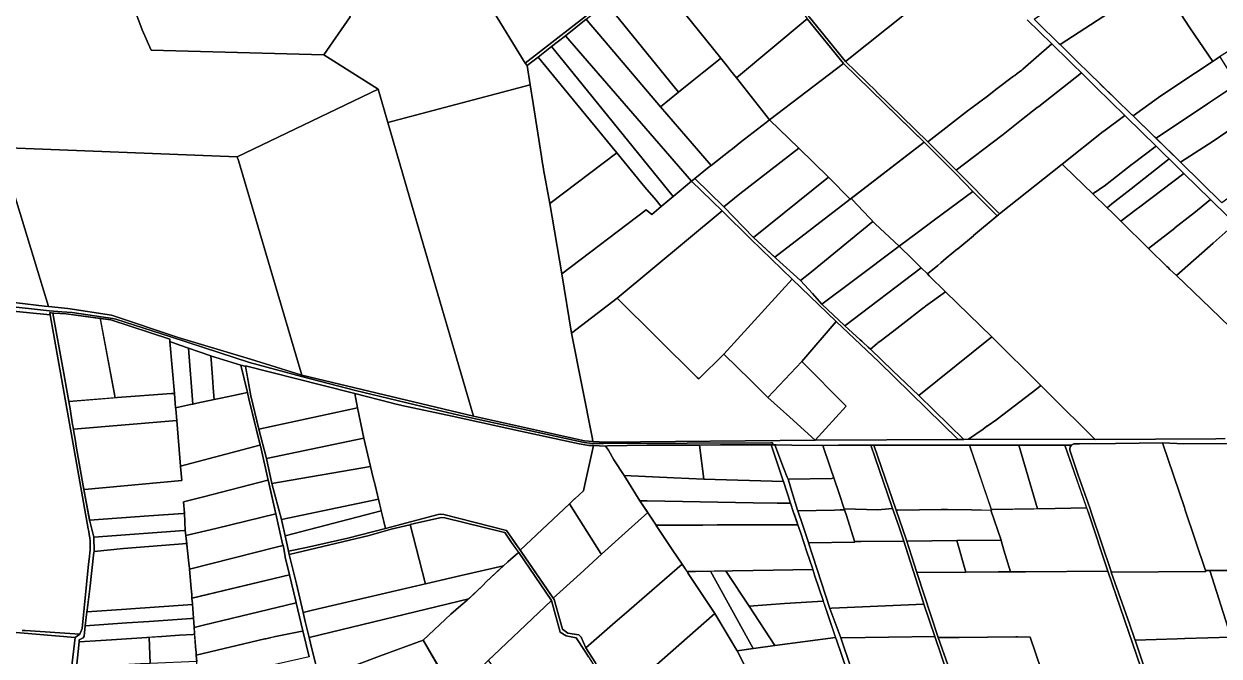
# Model space of a CAD drawing. Header units: metres. Extents: x 3 to 1005126, y 39 to 4383651.
# Drawn here: x 487755 to 489042, y 4373358 to 4374039 of the extents above; entities that cross this region are included whole.
import ezdxf

# ---------------------------------------------------------------- set-up
doc = ezdxf.new("R2010")
doc.units = ezdxf.units.M
doc.header["$MEASUREMENT"] = 0
doc.layers.add('TM_Llucmajor', color=7, linetype='Continuous')

msp = doc.modelspace()

# ---------------------------------------------------------------- linework, layer by layer
at = {"layer": 'TM_Llucmajor', "linetype": 'Continuous', "flags": 128}
for points in [[(488106, 4374046.3), (488007.9, 4374264.6), (488103, 4374300), (488105, 4374296.8), (488107.5, 4374293), (488125.6, 4374266.4), (488126.4, 4374265.2), (488144.6, 4374234.9), (488217, 4374117), (488257.5, 4374056.7), (488294.7, 4373996.3), (488296.6, 4373994), (488299.9, 4373973), (488146.5, 4373932.6), (488136.1, 4373968.3), (488077.7, 4374005.4), (488106, 4374046.3)], [(488007.9, 4374264.6), (488106, 4374046.3), (488077.7, 4374005.4), (487891.6, 4374010.2), (487882.1, 4374032.1), (487822, 4374193.6), (487821.2, 4374195.6), (488004.2, 4374265.2), (488007.9, 4374264.6)], [(488440.1, 4374082.7), (488428.3, 4374097.4), (488500.6, 4374154.1), (488505.4, 4374157.9), (488515.8, 4374145.3), (488515.9, 4374145.2), (488596.1, 4374047.2), (488598.5, 4374044.2), (488522.2, 4373980.5), (488516, 4373988.4), (488512.5, 4373992.8), (488505.5, 4374001.6), (488458.7, 4374059.6), (488458.7, 4374059.6), (488440.1, 4374082.7)], [(488294.7, 4373996.3), (488257.5, 4374056.7), (488312.9, 4374100.3), (488333.7, 4374116.7), (488339.6, 4374121.4), (488376.2, 4374059.7), (488294.7, 4373996.3)], [(488598.3, 4374049.2), (488588.3, 4374061.5), (488656.8, 4374114.7), (488667.2, 4374101.5), (488703.6, 4374055.5), (488706.2, 4374052.2), (488706.8, 4374051.5), (488639.7, 4373998.1), (488613.1, 4374031), (488600.6, 4374046.4), (488598.3, 4374049.2)], [(488870.9, 4374016.4), (488870, 4374017.3), (488846.6, 4374040.2), (488843, 4374043.9), (488843.3, 4374044.1), (488926.1, 4374098.5), (488925.5, 4374099.6), (488956.2, 4374120.3), (488957, 4374118.8), (488962.6, 4374109.6), (488967.2, 4374101.9), (488977.3, 4374086.1), (488950.9, 4374068.6), (488949.6, 4374067.8), (488878.1, 4374021.1), (488870.9, 4374016.4)], [(487694, 4374021.5), (487693.3, 4374023.9), (487799.2, 4374081.9), (487808.2, 4374085.4), (487851.7, 4374102.6), (487855.3, 4374104.1), (487882.1, 4374032.1), (487891.6, 4374010.2), (488077.7, 4374005.4), (488136.1, 4373968.3), (487984.4, 4373895.6), (487728.6, 4373905.7), (487694, 4374021.5)], [(488459.9, 4373965.1), (488382.1, 4374060.6), (488428.3, 4374097.4), (488440.1, 4374082.7), (488458.7, 4374059.6), (488458.7, 4374059.6), (488505.5, 4374001.6), (488501, 4373998.1), (488501, 4373998), (488487.1, 4373986.9), (488474.5, 4373976.9), (488459.9, 4373965.1)], [(488889.4, 4373998.2), (488870.9, 4374016.4), (488878.1, 4374021.1), (488949.6, 4374067.8), (488950.9, 4374068.6), (488977.3, 4374086.1), (489010.9, 4374034.5), (489035.4, 4373998.2), (489034.9, 4373997.9), (489016.9, 4373986.1), (489004.2, 4373977.6), (488977.1, 4373959.4), (488949.6, 4373939.7), (488948.3, 4373941), (488948.2, 4373940.9), (488930.8, 4373957.8), (488914.2, 4373973.9), (488914, 4373974.1), (488902.6, 4373985.1), (488902.5, 4373985.2), (488889.4, 4373998.2)], [(488363.2, 4374040.3), (488360.2, 4374043.8), (488367.3, 4374049.2), (488379.2, 4374058.3), (488382.1, 4374060.6), (488459.9, 4373965.1), (488440.4, 4373949.4), (488374, 4374027.7), (488363.2, 4374040.3)], [(488477.3, 4373872.2), (488473.8, 4373869.2), (488338, 4374025.8), (488360.2, 4374043.8), (488363.2, 4374040.3), (488374, 4374027.7), (488440.4, 4373949.4), (488494.9, 4373886.2), (488493, 4373884.7), (488477.3, 4373872.2)], [(488558, 4373935.3), (488522.2, 4373980.5), (488598.5, 4374044.2), (488637.4, 4373996.1), (488558, 4373935.3)], [(488346.4, 4373985.5), (488323, 4374014.2), (488338, 4374025.8), (488473.8, 4373869.2), (488454.2, 4373852.9), (488346.4, 4373985.5)], [(488336.5, 4373968.9), (488308.5, 4374002.9), (488323, 4374014.2), (488346.4, 4373985.5), (488454.2, 4373852.9), (488441.3, 4373842.1), (488435.6, 4373848.8), (488423.6, 4373862.9), (488409.1, 4373880.5), (488393.3, 4373899.7), (488336.5, 4373968.9)], [(488759, 4373881), (488728.6, 4373911.6), (488772.4, 4373945.6), (488773.3, 4373946.3), (488792.6, 4373960.9), (488803.3, 4373969), (488820.9, 4373982.4), (488822, 4373983.2), (488824.7, 4373985.2), (488829.7, 4373989), (488830.9, 4373989.9), (488845.2, 4374002.3), (488862.1, 4374017.1), (488880.9, 4373998.7), (488885.1, 4373994.6), (488894.1, 4373985.8), (488847.9, 4373949.8), (488846.2, 4373948.5), (488829.5, 4373935.3), (488809.7, 4373919.7), (488808.3, 4373918.6), (488759, 4373881)], [(488299.9, 4373973), (488296.6, 4373994), (488302.9, 4373998.7), (488308.5, 4374002.9), (488336.5, 4373968.9), (488393.3, 4373899.7), (488321, 4373845.2), (488314.4, 4373881.9), (488313.9, 4373885), (488313.4, 4373888.4), (488312.2, 4373895.8), (488303.1, 4373953.1), (488299.9, 4373973)], [(488516.6, 4373903.1), (488515.6, 4373902.4), (488494.9, 4373886.2), (488440.4, 4373949.4), (488459.9, 4373965.1), (488474.5, 4373976.9), (488487.1, 4373986.9), (488501, 4373998), (488501, 4373998.1), (488505.5, 4374001.6), (488512.5, 4373992.8), (488516, 4373988.4), (488522.2, 4373980.5), (488558, 4373935.3), (488554.3, 4373932.5), (488554.3, 4373932.5), (488526.4, 4373910.8), (488519.6, 4373905.5), (488516.6, 4373903.1)], [(488977.1, 4373959.4), (489004.2, 4373977.6), (489016.9, 4373986.1), (489034.9, 4373997.9), (489041.6, 4374002.5), (489043, 4374003.3), (489050.8, 4373990.8), (489061.3, 4373973.6), (489061.1, 4373973.5), (489061, 4373973.5), (489029.9, 4373952.7), (488974.3, 4373915.5), (488972.7, 4373917.1), (488949.6, 4373939.7), (488977.1, 4373959.4)], [(488644.8, 4373849.9), (488621.4, 4373873.7), (488589.6, 4373904.7), (488558, 4373935.3), (488637.4, 4373996.1), (488724.6, 4373911.2), (488644.8, 4373849.9)], [(488805.8, 4373834.2), (488759, 4373881), (488808.3, 4373918.6), (488809.7, 4373919.7), (488829.5, 4373935.3), (488846.2, 4373948.5), (488847.9, 4373949.8), (488894.1, 4373985.8), (488909.4, 4373970.7), (488909.8, 4373970.3), (488940.7, 4373940.1), (488918.2, 4373923.2), (488917.5, 4373922.8), (488873.2, 4373887.7), (488805.8, 4373834.2)], [(488149, 4373923.9), (488146.5, 4373932.6), (488299.9, 4373973), (488303.1, 4373953.1), (488312.2, 4373895.8), (488313.4, 4373888.4), (488313.9, 4373885), (488314.4, 4373881.9), (488321, 4373845.2), (488334, 4373769.6), (488344.5, 4373705.7), (488367.1, 4373591.7), (488367.6, 4373589), (488358.7, 4373589.8), (488239, 4373616.4), (488173.3, 4373841), (488149, 4373923.9)], [(489061, 4373973.5), (489063.2, 4373970.3), (489076.2, 4373951), (489076.8, 4373950), (489077.9, 4373950.7), (489078.3, 4373950.3), (489082.2, 4373944.1), (489081.2, 4373943.5), (489065.3, 4373932.6), (489035.9, 4373912.2), (489000.5, 4373889.9), (488974.3, 4373915.5), (489029.9, 4373952.7), (489061, 4373973.5)], [(487985.6, 4373891.5), (487984.4, 4373895.6), (488136.1, 4373968.3), (488146.5, 4373932.6), (488149, 4373923.9), (488173.3, 4373841), (488239, 4373616.4), (488054, 4373660.5), (487985.6, 4373891.5)], [(488494.9, 4373886.2), (488515.6, 4373902.4), (488516.6, 4373903.1), (488519.6, 4373905.5), (488526.4, 4373910.8), (488554.3, 4373932.5), (488554.3, 4373932.5), (488558, 4373935.3), (488589.6, 4373904.7), (488525.9, 4373855.8), (488508.5, 4373841.7), (488477.3, 4373872.2), (488493, 4373884.7), (488494.9, 4373886.2)], [(488875.3, 4373885.6), (488873.2, 4373887.7), (488917.5, 4373922.8), (488918.2, 4373923.2), (488940.7, 4373940.1), (488942.4, 4373938.4), (488974.3, 4373907.1), (488973.3, 4373906.3), (488949.5, 4373888.2), (488948.7, 4373887.6), (488926.6, 4373870.3), (488918.6, 4373864), (488918.5, 4373863.8), (488915.7, 4373862), (488910.6, 4373858.6), (488909.3, 4373857.8), (488909.2, 4373857.7), (488906.1, 4373855.6), (488875.3, 4373885.6)], [(489081.2, 4373943.5), (489082.2, 4373944.1), (489095.2, 4373923.8), (489104.9, 4373908.6), (489114.9, 4373892.8), (489110.7, 4373889.8), (489096.4, 4373880.5), (489091.5, 4373877.2), (489083.2, 4373871.8), (489080.4, 4373869.7), (489080.2, 4373869.5), (489052.1, 4373850.9), (489051.5, 4373850.5), (489045.2, 4373846.1), (489000.5, 4373889.9), (489035.9, 4373912.2), (489065.3, 4373932.6), (489081.2, 4373943.5)], [(488646.5, 4373849.9), (488645.8, 4373850.7), (488724.6, 4373911.2), (488726.1, 4373909.7), (488758.1, 4373877.4), (488777.1, 4373858.1), (488735.6, 4373827.5), (488718.3, 4373814.7), (488697.4, 4373799.3), (488671.7, 4373823.3), (488646.5, 4373849.9)], [(487728.6, 4373905.7), (487984.4, 4373895.6), (487985.6, 4373891.5), (488054, 4373660.5), (487998.7, 4373677.8), (487920.8, 4373700.9), (487849, 4373724.9), (487801.7, 4373732.2), (487781.2, 4373734.2), (487729.9, 4373901.6), (487728.6, 4373905.7)], [(488334, 4373769.6), (488321, 4373845.2), (488393.3, 4373899.7), (488409.1, 4373880.5), (488423.6, 4373862.9), (488435.6, 4373848.8), (488441.3, 4373842.1), (488430.9, 4373833.3), (488424.8, 4373838.5), (488334, 4373769.6)], [(488540.6, 4373808.8), (488508.5, 4373841.7), (488525.9, 4373855.8), (488589.6, 4373904.7), (488621.4, 4373873.7), (488540.6, 4373808.8)], [(488921.6, 4373840.7), (488906.1, 4373855.6), (488909.2, 4373857.7), (488909.3, 4373857.8), (488910.6, 4373858.6), (488915.7, 4373862), (488918.5, 4373863.8), (488918.6, 4373864), (488926.6, 4373870.3), (488948.7, 4373887.6), (488949.5, 4373888.2), (488973.3, 4373906.3), (488974.3, 4373907.1), (488984.2, 4373897.4), (488988.3, 4373893.3), (488947.4, 4373861.1), (488936.5, 4373852.5), (488926.7, 4373844.8), (488921.6, 4373840.7)], [(488927, 4373835.5), (488921.6, 4373840.7), (488926.7, 4373844.8), (488936.5, 4373852.5), (488947.4, 4373861.1), (488988.3, 4373893.3), (489004.4, 4373877.5), (488956.8, 4373841.6), (488953, 4373838.8), (488936.5, 4373826.4), (488927, 4373835.5)], [(488344.5, 4373705.7), (488334, 4373769.6), (488424.8, 4373838.5), (488430.9, 4373833.3), (488441.3, 4373842.1), (488454.2, 4373852.9), (488473.8, 4373869.2), (488506.9, 4373837.5), (488393.8, 4373743.2), (488344.5, 4373705.7)], [(488506.9, 4373837.5), (488473.8, 4373869.2), (488477.3, 4373872.2), (488508.5, 4373841.7), (488540.6, 4373808.8), (488565.2, 4373786.1), (488591.4, 4373762.2), (488604.2, 4373748.2), (488614.4, 4373737), (488639.1, 4373713.6), (488655.4, 4373698.6), (488657.3, 4373696.9), (488658.3, 4373696), (488664.3, 4373690.5), (488666.8, 4373688.3), (488690.8, 4373665.2), (488718.7, 4373638.5), (488767.2, 4373591.2), (488761.3, 4373591.2), (488675.5, 4373674.8), (488629.8, 4373718.1), (488582.3, 4373763.9), (488537.9, 4373807), (488506.9, 4373837.5)], [(488563.6, 4373787.5), (488540.6, 4373808.8), (488621.4, 4373873.7), (488644.8, 4373849.9), (488563.6, 4373787.5)], [(488966.2, 4373796.8), (488936.5, 4373826.4), (488953, 4373838.8), (488956.8, 4373841.6), (489004.4, 4373877.5), (489033, 4373849.5), (489015, 4373835), (489012.3, 4373832.8), (489012.1, 4373832.7), (488994.7, 4373818.9), (488994.5, 4373818.7), (488966.2, 4373796.8)], [(488711.8, 4373785.2), (488697.4, 4373799.3), (488718.3, 4373814.7), (488735.6, 4373827.5), (488777.1, 4373858.1), (488803.3, 4373832), (488777.7, 4373810.7), (488777.5, 4373810.5), (488760.7, 4373796.6), (488760.5, 4373796.5), (488748.2, 4373786.3), (488742.5, 4373781.5), (488739.1, 4373778.6), (488728, 4373769.4), (488721.2, 4373776), (488711.8, 4373785.2)], [(488644.8, 4373849.9), (488645.8, 4373850.7), (488646.5, 4373849.9), (488671.7, 4373823.3), (488669.1, 4373825.7), (488603.1, 4373771.7), (488591.4, 4373762.2), (488565.2, 4373786.1), (488563.6, 4373787.5), (488644.8, 4373849.9)], [(488967, 4373796.1), (488966.2, 4373796.8), (488994.5, 4373818.7), (488994.7, 4373818.9), (489012.1, 4373832.7), (489012.3, 4373832.8), (489015, 4373835), (489033, 4373849.5), (489051.8, 4373831.3), (489053.2, 4373829.9), (489059.8, 4373823.6), (489056.7, 4373820.8), (489052.2, 4373816.8), (489036, 4373802.4), (488996.3, 4373767.6), (488989.3, 4373774.3), (488987.2, 4373776.3), (488986, 4373777.4), (488967, 4373796.1)], [(488480, 4373658), (488393.8, 4373743.2), (488506.9, 4373837.5), (488537.9, 4373807), (488582.3, 4373763.9), (488508.8, 4373683), (488481.7, 4373656.3), (488480, 4373658)], [(488604.2, 4373748.2), (488591.4, 4373762.2), (488603.1, 4373771.7), (488669.1, 4373825.7), (488671.7, 4373823.3), (488697.4, 4373799.3), (488648.3, 4373762.4), (488614.4, 4373737), (488604.2, 4373748.2)], [(489101.3, 4373783.4), (489181.1, 4373704.8), (489117.8, 4373650.8), (489032.9, 4373732.4), (488996.3, 4373767.6), (489036, 4373802.4), (489052.2, 4373816.8), (489056.7, 4373820.8), (489059.8, 4373823.6), (489101.3, 4373783.4)], [(488639.1, 4373713.6), (488614.4, 4373737), (488648.3, 4373762.4), (488697.4, 4373799.3), (488711.8, 4373785.2), (488721.2, 4373776), (488639.1, 4373713.6)], [(488655.4, 4373698.6), (488639.1, 4373713.6), (488721.2, 4373776), (488728, 4373769.4), (488729.9, 4373767.5), (488730, 4373767.4), (488747.6, 4373750.3), (488726.1, 4373734.7), (488725.2, 4373734), (488722.7, 4373732.1), (488701.4, 4373715.6), (488691.9, 4373708.2), (488690.4, 4373707), (488678.3, 4373697.9), (488674.6, 4373695.1), (488674, 4373694.6), (488666.8, 4373688.3), (488664.3, 4373690.5), (488658.3, 4373696), (488657.3, 4373696.9), (488655.4, 4373698.6)], [(488537.2, 4373655), (488508.8, 4373683), (488582.3, 4373763.9), (488629.8, 4373718.1), (488592.8, 4373675.1), (488586.7, 4373668.7), (488556.2, 4373636.3), (488537.2, 4373655)], [(488367.1, 4373591.7), (488344.5, 4373705.7), (488393.8, 4373743.2), (488480, 4373658), (488481.7, 4373656.3), (488508.8, 4373683), (488537.2, 4373655), (488556.2, 4373636.3), (488579.7, 4373615), (488607.1, 4373590.3), (488381.2, 4373588.1), (488367.6, 4373589), (488367.1, 4373591.7)], [(488690.8, 4373665.2), (488666.8, 4373688.3), (488674, 4373694.6), (488674.6, 4373695.1), (488678.3, 4373697.9), (488690.4, 4373707), (488691.9, 4373708.2), (488701.4, 4373715.6), (488722.7, 4373732.1), (488725.2, 4373734), (488726.1, 4373734.7), (488747.6, 4373750.3), (488797.4, 4373701.5), (488718.7, 4373638.5), (488690.8, 4373665.2)], [(487853, 4373636.1), (487802.9, 4373631.9), (487797, 4373666.3), (487785.7, 4373727.3), (487786.8, 4373727.2), (487799.9, 4373726.3), (487800, 4373726.3), (487836.8, 4373721.4), (487853, 4373636.1)], [(487911.8, 4373696.5), (487916.7, 4373640.7), (487913.7, 4373640.5), (487855, 4373636.2), (487853, 4373636.1), (487837.3, 4373718.9), (487836.8, 4373721.4), (487848.1, 4373719.9), (487911.6, 4373699), (487911.8, 4373696.5)], [(488640.6, 4373626.9), (488592.8, 4373675.1), (488629.8, 4373718.1), (488675.5, 4373674.8), (488761.3, 4373591.2), (488607.1, 4373590.3), (488640.6, 4373626.9)], [(487911.8, 4373696.5), (487911.8, 4373696.5), (487922.5, 4373692.8), (487931.9, 4373689.5), (487936.6, 4373629.2), (487933.9, 4373628.7), (487918, 4373625.3), (487916.7, 4373640.7), (487911.8, 4373696.5)], [(487940.7, 4373630.1), (487936.6, 4373629.2), (487931.9, 4373689.5), (487942.2, 4373685.9), (487955.9, 4373681.2), (487956.2, 4373677.2), (487958.1, 4373653.2), (487958.6, 4373646.6), (487959.6, 4373634.1), (487940.7, 4373630.1)], [(488767.2, 4373591.2), (488718.7, 4373638.5), (488797.4, 4373701.5), (488850.1, 4373649.1), (488845.7, 4373645.7), (488803.2, 4373612.9), (488802.9, 4373612.7), (488792.3, 4373605.4), (488792.1, 4373605.3), (488788, 4373602.4), (488772.3, 4373591.6), (488767.2, 4373591.2)], [(487966.8, 4373635.6), (487959.6, 4373634.1), (487958.6, 4373646.6), (487958.1, 4373653.2), (487956.2, 4373677.2), (487955.9, 4373681.2), (487956.8, 4373680.8), (487964.9, 4373678.4), (487988.3, 4373671.3), (487995.4, 4373641.7), (487988.7, 4373640.2), (487980.2, 4373638.4), (487966.8, 4373635.6)], [(487993.3, 4373670.6), (488075.5, 4373649.7), (488110.9, 4373640.7), (488114.1, 4373625.1), (488007.7, 4373602.1), (487998.9, 4373638.3), (487993.3, 4373670.6)], [(488579.7, 4373615), (488556.2, 4373636.3), (488586.7, 4373668.7), (488592.8, 4373675.1), (488640.6, 4373626.9), (488607.1, 4373590.3), (488579.7, 4373615)], [(487807.9, 4373602.2), (487806.7, 4373609.3), (487804.2, 4373624.1), (487802.9, 4373631.9), (487855, 4373636.2), (487913.7, 4373640.5), (487916.7, 4373640.7), (487918, 4373625.3), (487918.2, 4373623.7), (487919.2, 4373611.7), (487915, 4373611.3), (487807.9, 4373602.2)], [(487919.2, 4373611.7), (487918.2, 4373623.7), (487918, 4373625.3), (487933.9, 4373628.7), (487936.6, 4373629.2), (487940.7, 4373630.1), (487959.6, 4373634.1), (487966.8, 4373635.6), (487980.2, 4373638.4), (487988.7, 4373640.2), (487995.4, 4373641.7), (487997, 4373635), (488009.1, 4373585.2), (488008.9, 4373585.1), (487923.4, 4373562.3), (487919.2, 4373611.7)], [(488358.8, 4373542.8), (488357.3, 4373535.7), (488348, 4373527.2), (488347.9, 4373527.1), (488342.2, 4373521.8), (488289.1, 4373472), (488274.4, 4373493.1), (488206.9, 4373510.5), (488203.6, 4373510.7), (488200.7, 4373510.2), (488144, 4373495.3), (488136.9, 4373525.3), (488136.5, 4373526.9), (488135.6, 4373531), (488133, 4373541.9), (488132.7, 4373543.3), (488131, 4373550), (488127.9, 4373561.9), (488120.6, 4373592.6), (488114.1, 4373625.1), (488110.9, 4373640.7), (488150.1, 4373630.7), (488154.3, 4373629.6), (488155.5, 4373629.3), (488160.8, 4373628), (488161.8, 4373627.8), (488215.8, 4373616.1), (488289.6, 4373600.2), (488352.8, 4373586.6), (488363.3, 4373584.6), (488368.4, 4373584.5), (488358.8, 4373542.8)], [(488908.7, 4373591.2), (488772.3, 4373591.6), (488788, 4373602.4), (488792.1, 4373605.3), (488792.3, 4373605.4), (488802.9, 4373612.7), (488803.2, 4373612.9), (488845.7, 4373645.7), (488850.1, 4373649.1), (488858.7, 4373640.8), (488908.7, 4373591.2)], [(488015.8, 4373570.7), (488007.7, 4373602.1), (488114.1, 4373625.1), (488120.6, 4373592.6), (488015.8, 4373570.7)], [(487915, 4373611.3), (487919.2, 4373611.7), (487923.4, 4373562.3), (487923.4, 4373562.2), (487924.6, 4373547.1), (487819.7, 4373537.2), (487819.1, 4373537.1), (487818.3, 4373541.3), (487811, 4373584), (487810.1, 4373589.4), (487808, 4373601.5), (487807.9, 4373602.2), (487915, 4373611.3)], [(488021.8, 4373543.6), (488015.8, 4373570.7), (488120.6, 4373592.6), (488127.9, 4373561.9), (488021.8, 4373543.6)], [(489004.8, 4373517.9), (489005.7, 4373515.2), (489027.7, 4373450), (489028.1, 4373448.9), (488976.8, 4373448.6), (488926.1, 4373448.3), (488925.8, 4373449.1), (488905, 4373510.7), (488903, 4373517.4), (488890.5, 4373552.7), (488881.7, 4373578.5), (488881.5, 4373579.5), (488881.3, 4373580.9), (488881.9, 4373583.4), (488883.3, 4373585), (488883.5, 4373585.3), (488885.8, 4373586.3), (488891.7, 4373586.5), (488930.8, 4373586.7), (488981.5, 4373587.4), (488981.8, 4373586.5), (489004.8, 4373517.9)], [(489004.1, 4373586.6), (489084.3, 4373586.8), (489107.5, 4373519.1), (489127.7, 4373462.9), (489132.3, 4373450.3), (489129.9, 4373450.2), (489103.4, 4373450.2), (489032.1, 4373450), (489029.6, 4373450), (489027.7, 4373450), (489005.7, 4373515.2), (489004.8, 4373517.9), (488981.8, 4373586.5), (488981.5, 4373587.4), (489004.1, 4373586.6)], [(487825.3, 4373504.2), (487819.1, 4373537.1), (487819.7, 4373537.2), (487924.6, 4373547.1), (487923.4, 4373562.2), (487923.4, 4373562.3), (488008.9, 4373585.1), (488009.1, 4373585.2), (488009.1, 4373585.1), (488009.2, 4373584.8), (488009.3, 4373584.3), (488017.7, 4373547.4), (488017.5, 4373547.4), (487948.2, 4373529.5), (487926.4, 4373523.9), (487927.4, 4373511.7), (487926.3, 4373511.6), (487889.1, 4373508.9), (487825.3, 4373504.2)], [(488381.2, 4373584), (488384.4, 4373579.7), (488390.3, 4373569.4), (488401.1, 4373552.3), (488418.2, 4373525), (488426.6, 4373512.4), (488405.8, 4373493.7), (488376.7, 4373467.5), (488376.1, 4373468.5), (488342.3, 4373521.8), (488342.4, 4373521.9), (488347.9, 4373527.1), (488348, 4373527.2), (488357.3, 4373535.7), (488358.8, 4373542.8), (488368.4, 4373584.5), (488381.2, 4373584)], [(488468.4, 4373585.1), (488482.3, 4373585.1), (488487, 4373548.5), (488454.6, 4373549.9), (488401.1, 4373552.3), (488390.3, 4373569.4), (488384.4, 4373579.7), (488381.2, 4373584), (488383.3, 4373584.2), (488425.6, 4373585), (488468.4, 4373585.1)], [(488572.8, 4373545.8), (488487, 4373548.5), (488482.3, 4373585.1), (488505.1, 4373585.2), (488559.6, 4373585.3), (488572.1, 4373547.7), (488572.8, 4373545.8)], [(488623.2, 4373561.3), (488627.1, 4373550), (488626.5, 4373549.8), (488625, 4373549.3), (488577.9, 4373548.3), (488577, 4373550.7), (488573.1, 4373560.7), (488563.7, 4373585.3), (488565.1, 4373585.3), (488581.8, 4373585.1), (488615.3, 4373584.8), (488615.4, 4373584.8), (488623.2, 4373561.3)], [(488616.6, 4373584.8), (488632.1, 4373584.9), (488640.2, 4373584.9), (488667, 4373585.1), (488671.8, 4373571.3), (488689.8, 4373519), (488690.5, 4373516.9), (488674.5, 4373515.5), (488638.4, 4373516.4), (488632.8, 4373532.8), (488623.2, 4373561.3), (488615.4, 4373584.8), (488616.6, 4373584.8)], [(488694.5, 4373514.9), (488670.4, 4373585.1), (488696.1, 4373585.1), (488726.4, 4373585.1), (488738.4, 4373585.1), (488749, 4373585.1), (488773.4, 4373585), (488797.1, 4373514.8), (488775.5, 4373515.3), (488749.8, 4373515.8), (488743.2, 4373515.8), (488742.9, 4373515.8), (488696.2, 4373514.9), (488694.5, 4373514.9)], [(488846.6, 4373516.5), (488796.9, 4373515.6), (488773.4, 4373585), (488775.4, 4373585), (488826.4, 4373585), (488846.6, 4373516.5)], [(488845.8, 4373585), (488876.2, 4373585), (488899.5, 4373517.6), (488865.8, 4373516.9), (488846.6, 4373516.5), (488826.4, 4373585), (488845.8, 4373585)], [(488031.9, 4373504.8), (488021.8, 4373543.6), (488127.9, 4373561.9), (488131, 4373550), (488132.7, 4373543.3), (488133, 4373541.9), (488135.6, 4373531), (488136.5, 4373526.9), (488031.9, 4373504.8)], [(487927.4, 4373511.7), (487926.4, 4373523.9), (487948.2, 4373529.5), (488017.5, 4373547.4), (488017.7, 4373547.4), (488017.8, 4373547.2), (488017.9, 4373546.5), (488018, 4373546.1), (488026, 4373510.9), (487961.2, 4373495.4), (487929, 4373487.8), (487928.3, 4373493.3), (487927.4, 4373511.7)], [(488580.6, 4373522.4), (488566, 4373522.6), (488540.4, 4373523), (488425.9, 4373524.9), (488418.2, 4373525), (488401.1, 4373552.3), (488454.6, 4373549.9), (488487, 4373548.5), (488572.8, 4373545.8), (488580.6, 4373522.4)], [(488588.4, 4373514.4), (488588.4, 4373514.4), (488588.2, 4373515), (488588.1, 4373515), (488582, 4373535.2), (488578.3, 4373547.3), (488577.9, 4373548.3), (488625, 4373549.3), (488626.5, 4373549.8), (488627.1, 4373550), (488632.8, 4373532.8), (488638.4, 4373516.4), (488638.8, 4373515.4), (488638.7, 4373515.4), (488634.1, 4373515.3), (488627.8, 4373515.1), (488588.4, 4373514.4)], [(488035.9, 4373487.4), (488031.9, 4373504.8), (488136.5, 4373526.9), (488136.9, 4373525.3), (488139.5, 4373514.4), (488035.9, 4373487.4)], [(488376.1, 4373468.5), (488376.7, 4373467.5), (488353.9, 4373446.6), (488324.9, 4373420.1), (488290.9, 4373469.3), (488289.1, 4373472), (488342.2, 4373521.8), (488342.3, 4373521.8), (488376.1, 4373468.5)], [(488580.6, 4373522.4), (488583.8, 4373512.6), (488584.4, 4373511), (488585.9, 4373506.6), (488586.5, 4373505), (488588.5, 4373499.1), (488501.5, 4373499.1), (488487.3, 4373499), (488486.4, 4373499), (488486.1, 4373499), (488461.1, 4373498.9), (488435.6, 4373498.8), (488418.2, 4373525), (488425.9, 4373524.9), (488540.4, 4373523), (488566, 4373522.6), (488580.6, 4373522.4)], [(487926.3, 4373511.6), (487927.4, 4373511.7), (487928.3, 4373493.3), (487927.2, 4373493.2), (487829.9, 4373485.9), (487825.6, 4373503), (487825.3, 4373504.2), (487889.1, 4373508.9), (487926.3, 4373511.6)], [(488033.3, 4373478.9), (488033.8, 4373476.9), (488026.3, 4373475), (487932.9, 4373451.4), (487932.8, 4373452.6), (487932.6, 4373454.7), (487930.4, 4373474.4), (487929, 4373487.8), (487961.2, 4373495.4), (488026, 4373510.9), (488033.3, 4373478.9)], [(488139.5, 4373514.4), (488144, 4373495.3), (488103.5, 4373484.7), (488059, 4373474.9), (488039.7, 4373470.7), (488038.1, 4373477.6), (488035.9, 4373487.4), (488139.5, 4373514.4)], [(488334.7, 4373387), (488325.8, 4373418.8), (488324.9, 4373420.1), (488353.9, 4373446.6), (488376.7, 4373467.5), (488405.8, 4373493.7), (488426.6, 4373512.4), (488427, 4373511.8), (488435.6, 4373498.8), (488435.8, 4373498.5), (488453.6, 4373471.6), (488463.7, 4373456.7), (488406.8, 4373407.4), (488388.7, 4373391.8), (488360, 4373366.9), (488355.1, 4373378.1), (488352.3, 4373380.6), (488340.5, 4373382.5), (488334.7, 4373387)], [(488593.4, 4373499.5), (488588.4, 4373514.4), (488627.8, 4373515.1), (488634.1, 4373515.3), (488638.7, 4373515.4), (488638.8, 4373515.4), (488640.7, 4373509.3), (488649.4, 4373481.8), (488649.5, 4373481.3), (488649.7, 4373480.6), (488600, 4373480), (488599.9, 4373480.1), (488595.2, 4373494.2), (488595.1, 4373494.3), (488594.1, 4373497.4), (488593.4, 4373499.5)], [(488638.8, 4373515.4), (488638.4, 4373516.4), (488674.5, 4373515.5), (488690.5, 4373516.9), (488691.1, 4373515.1), (488694.1, 4373506.6), (488697.1, 4373497.7), (488701.8, 4373483.8), (488702.5, 4373481.7), (488656.1, 4373481.3), (488649.6, 4373481.3), (488649.5, 4373481.3), (488649.5, 4373481.3), (488649.4, 4373481.8), (488640.7, 4373509.3), (488638.8, 4373515.4)], [(488807.3, 4373482.7), (488759.8, 4373482.3), (488705.9, 4373481.8), (488705.2, 4373483.8), (488694.5, 4373514.9), (488696.2, 4373514.9), (488742.9, 4373515.8), (488743.2, 4373515.8), (488749.8, 4373515.8), (488775.5, 4373515.3), (488796.2, 4373514.9), (488807.3, 4373482.7)], [(488810.5, 4373472), (488807.3, 4373482.5), (488807.3, 4373482.7), (488796.2, 4373514.9), (488797.1, 4373514.8), (488796.9, 4373515.6), (488865.8, 4373516.9), (488899.5, 4373517.6), (488901.4, 4373512.3), (488922.3, 4373449.4), (488833.7, 4373448.7), (488817.5, 4373448.6), (488810.5, 4373472)], [(488055.4, 4373405), (488048.3, 4373435.6), (488040.4, 4373467.4), (488126.4, 4373487.9), (488150.3, 4373494.4), (488170.3, 4373499.4), (488170.8, 4373499.5), (488186.8, 4373436.7), (488187.1, 4373435.6), (488065.3, 4373407.3), (488055.4, 4373405)], [(488204.3, 4373507.1), (488208.1, 4373506.7), (488271, 4373491.4), (488272.6, 4373490.8), (488279.3, 4373481.2), (488287.5, 4373469.5), (488287, 4373469.1), (488275.8, 4373459.3), (488271.2, 4373455.1), (488225.6, 4373444.5), (488187.1, 4373435.6), (488186.8, 4373436.7), (488170.8, 4373499.5), (488180, 4373501.6), (488204.3, 4373507.1)], [(488604, 4373452.4), (488604.4, 4373451), (488540.1, 4373450.1), (488518.1, 4373449.7), (488478.2, 4373449.1), (488469, 4373449), (488453.6, 4373471.5), (488453.6, 4373471.6), (488435.8, 4373498.5), (488435.6, 4373498.8), (488461.1, 4373498.9), (488486.1, 4373499), (488501.5, 4373499.1), (488588.5, 4373499.1), (488591.6, 4373490.4), (488598.1, 4373470.2), (488604, 4373452.4)], [(487830.1, 4373470.6), (487829.9, 4373485.9), (487927.2, 4373493.2), (487928.3, 4373493.3), (487929, 4373487.8), (487929.9, 4373479), (487861.8, 4373473.7), (487830.1, 4373470.6)], [(487823.4, 4373412.9), (487825.4, 4373430.2), (487830, 4373469.7), (487830.1, 4373470.6), (487861.8, 4373473.7), (487929.9, 4373479), (487930.4, 4373474.4), (487932.6, 4373454.7), (487932.8, 4373452.6), (487932.9, 4373451.4), (487934.7, 4373430.8), (487935.3, 4373424.2), (487935.6, 4373420.4), (487936.1, 4373414.2), (487936.1, 4373413.5), (487869.7, 4373408.7), (487865.1, 4373408.4), (487822.5, 4373405.4), (487822.7, 4373407.5), (487823.4, 4373412.9)], [(487934.7, 4373430.8), (487932.9, 4373451.4), (488026.3, 4373475), (488033.8, 4373476.9), (488034.5, 4373473.8), (488035.9, 4373464.9), (488036, 4373464.3), (488040.6, 4373445.5), (487935.6, 4373420.4), (487935.3, 4373424.2), (487934.7, 4373430.8)], [(488649.5, 4373481.3), (488649.5, 4373481.3), (488649.6, 4373481.3), (488656.1, 4373481.3), (488702.5, 4373481.7), (488712.2, 4373451), (488712.4, 4373450.3), (488712.5, 4373450), (488723.4, 4373416.3), (488724.2, 4373413.7), (488624.9, 4373409.4), (488622.8, 4373409.3), (488599.8, 4373479.9), (488600, 4373480), (488649.7, 4373480.6), (488649.5, 4373481.3)], [(488759.8, 4373482.3), (488769.5, 4373448.3), (488717, 4373448), (488716.7, 4373448), (488705.9, 4373481.8), (488759.8, 4373482.3)], [(488810.5, 4373472), (488817.5, 4373448.6), (488816.7, 4373448.6), (488805, 4373448.6), (488804.1, 4373448.6), (488769.5, 4373448.3), (488759.8, 4373482.3), (488807.3, 4373482.7), (488807.3, 4373482.5), (488810.5, 4373472)], [(488214.6, 4373403.2), (488225.3, 4373412.4), (488232, 4373418.1), (488232.9, 4373418.8), (488248.9, 4373434), (488252.5, 4373437.7), (488275.8, 4373459.3), (488287, 4373469.1), (488287.5, 4373469.5), (488287.6, 4373469.4), (488323, 4373417.6), (488267.5, 4373365.2), (488267.1, 4373364.8), (488255.2, 4373353.6), (488243.7, 4373342.3), (488232.7, 4373331.5), (488218.2, 4373317.2), (488184.8, 4373375.2), (488214.6, 4373403.2)], [(488047.4, 4373417), (488047.9, 4373415.2), (487948.1, 4373391.2), (487938, 4373388.8), (487938, 4373389.5), (487937.3, 4373398.7), (487936.1, 4373414.2), (487935.6, 4373420.4), (487935.7, 4373420.4), (488040.6, 4373445.5), (488047.4, 4373417)], [(488057.7, 4373395.1), (488055.4, 4373405), (488065.3, 4373407.3), (488225.6, 4373444.5), (488271.2, 4373455.1), (488269.2, 4373453.2), (488252.5, 4373437.7), (488248.9, 4373434), (488233.9, 4373419.7), (488061.7, 4373378), (488057.7, 4373395.1)], [(488395.5, 4373312.4), (488370.5, 4373350.7), (488360, 4373366.9), (488388.7, 4373391.8), (488406.8, 4373407.4), (488463.7, 4373456.7), (488470, 4373447.5), (488471.1, 4373445.8), (488498.8, 4373403.9), (488424.4, 4373338), (488395.5, 4373312.4)], [(488540.4, 4373366.1), (488523.1, 4373363.6), (488498.8, 4373403.9), (488471.1, 4373445.8), (488470, 4373447.5), (488469, 4373449), (488478.2, 4373449.1), (488494.3, 4373449.4), (488540.4, 4373366.1)], [(488494.6, 4373449.4), (488511, 4373449.6), (488511.3, 4373449.1), (488535.8, 4373411.8), (488563.7, 4373369.4), (488540.7, 4373366.1), (488540.4, 4373366.1), (488494.3, 4373449.4), (488494.6, 4373449.4)], [(488511.3, 4373449.1), (488511, 4373449.6), (488518.1, 4373449.7), (488540.1, 4373450.1), (488604.4, 4373451), (488606.7, 4373444), (488615.6, 4373417.6), (488615.8, 4373417.2), (488574.1, 4373414.4), (488535.8, 4373411.8), (488511.3, 4373449.1)], [(488976.8, 4373448.6), (489028.1, 4373448.9), (489027.7, 4373450), (489029.6, 4373450), (489032.1, 4373450), (489054.1, 4373381), (489055, 4373378.1), (489005.4, 4373376.7), (488997.1, 4373376.4), (488951.8, 4373375.1), (488951.2, 4373377), (488945.7, 4373392.5), (488926.1, 4373448.3), (488976.8, 4373448.6)], [(489054.1, 4373381), (489032.1, 4373450), (489103.4, 4373450.2), (489129.9, 4373450.2), (489132.3, 4373450.3), (489155.1, 4373383.3), (489152.2, 4373383.2), (489057.2, 4373381), (489054.1, 4373381)], [(488214.6, 4373403.2), (488184.8, 4373375.2), (488137.8, 4373357.7), (488072.9, 4373333.5), (488064.6, 4373365.7), (488061.7, 4373378), (488233.9, 4373419.7), (488232.9, 4373418.8), (488232, 4373418.1), (488229.2, 4373415.7), (488225.3, 4373412.4), (488214.6, 4373403.2)], [(487820.7, 4373390.5), (487822.5, 4373405.4), (487865.1, 4373408.4), (487869.7, 4373408.7), (487936.1, 4373413.5), (487937.3, 4373398.7), (487934.9, 4373398.5), (487889.5, 4373395.3), (487865.4, 4373393.6), (487820.7, 4373390.5)], [(488055.1, 4373385.1), (488054.4, 4373384.9), (488025.5, 4373379.1), (488015.3, 4373376.5), (488014.2, 4373376.3), (487940.2, 4373358.8), (487940, 4373362.9), (487939.8, 4373363.8), (487938, 4373388.8), (487948.1, 4373391.2), (488047.9, 4373415.2), (488055.1, 4373385.1)], [(488288.4, 4373305.2), (488255.2, 4373353.6), (488267.1, 4373364.8), (488267.5, 4373365.2), (488323, 4373417.6), (488332.2, 4373383.6), (488338.8, 4373379.7), (488349.7, 4373377.6), (488359.2, 4373362.8), (488362.8, 4373357.2), (488368, 4373349.1), (488323.2, 4373318.6), (488293.2, 4373298.3), (488293, 4373298.6), (488290.4, 4373302.3), (488288.4, 4373305.2)], [(488563.7, 4373369.4), (488535.8, 4373411.8), (488574.1, 4373414.4), (488615.8, 4373417.2), (488620, 4373404.8), (488629.1, 4373377.9), (488563.7, 4373369.4)], [(488634.8, 4373377.5), (488622.8, 4373409.3), (488624.9, 4373409.4), (488724.2, 4373413.7), (488735.9, 4373379.1), (488636.2, 4373377.5), (488634.8, 4373377.5)], [(487820.7, 4373390.5), (487865.4, 4373393.6), (487889.5, 4373395.3), (487934.9, 4373398.5), (487937.3, 4373398.7), (487938, 4373389.5), (487938.5, 4373381.4), (487937, 4373381.3), (487922.2, 4373380.4), (487903.2, 4373379.1), (487848.9, 4373375.5), (487837.3, 4373374.8), (487813.9, 4373373.2), (487814.1, 4373375.5), (487818.4, 4373377.7), (487819.5, 4373379.5), (487820.7, 4373390.5)], [(488498.8, 4373403.9), (488523.4, 4373363), (488546, 4373317.8), (488446.9, 4373273.1), (488427.7, 4373264.8), (488427.1, 4373264.5), (488396.1, 4373311.5), (488395.5, 4373312.4), (488424.4, 4373338), (488498.8, 4373403.9)], [(487940.2, 4373358.8), (487940.8, 4373352), (487940.5, 4373352), (487890.4, 4373349.8), (487889.4, 4373378.2), (487903.2, 4373379.1), (487922.2, 4373380.4), (487937, 4373381.3), (487938.5, 4373381.4), (487939.8, 4373363.8), (487940, 4373362.9), (487940.2, 4373358.8)], [(488061.9, 4373357), (487965, 4373335.3), (487948.4, 4373331.6), (487942.8, 4373330.4), (487942.6, 4373332.6), (487940.2, 4373358.8), (488014.2, 4373376.3), (488015.3, 4373376.5), (488018.2, 4373377.2), (488019.8, 4373377.6), (488020.2, 4373377.7), (488020.3, 4373377.8), (488025.5, 4373379.1), (488054.4, 4373384.9), (488055.1, 4373385.1), (488061.9, 4373357)], [(487811.2, 4373345.5), (487813.9, 4373373.2), (487837.3, 4373374.8), (487848.9, 4373375.5), (487886.8, 4373378), (487889.4, 4373378.2), (487890.4, 4373349.8), (487888.1, 4373349.7), (487880, 4373349.4), (487811.2, 4373345.5)], [(488137.8, 4373357.7), (488184.8, 4373375.2), (488201.5, 4373346.2), (488200.2, 4373345.4), (488198.5, 4373344.4), (488101.9, 4373285), (488099.3, 4373289.4), (488098.5, 4373290.7), (488073.5, 4373332.4), (488073, 4373333.1), (488072.9, 4373333.5), (488137.8, 4373357.7)], [(488563.7, 4373369.4), (488629.1, 4373377.9), (488629.4, 4373377.2), (488630, 4373375.4), (488653, 4373307.8), (488555.1, 4373301.2), (488554, 4373301.4), (488547.1, 4373315.6), (488523.4, 4373363), (488523.1, 4373363.6), (488540.7, 4373366.1), (488563.7, 4373369.4)], [(488656.5, 4373312.7), (488634.8, 4373377.5), (488636.2, 4373377.5), (488735.9, 4373379.1), (488756.9, 4373317.6), (488758.2, 4373313.8), (488761.9, 4373302.8), (488784.2, 4373237.5), (488745.6, 4373237.4), (488682.6, 4373237.1), (488680.5, 4373237), (488656.5, 4373312.7)], [(488752.2, 4373342.3), (488739.7, 4373377.8), (488762.3, 4373378), (488823.4, 4373378.5), (488825, 4373378.5), (488838.7, 4373378.2), (488850.7, 4373343.3), (488753.4, 4373342.3), (488752.2, 4373342.3)], [(488961.1, 4373347.2), (488951.8, 4373375.1), (488997.1, 4373376.4), (489005.4, 4373376.7), (489055, 4373378.1), (489066.1, 4373343.7), (489076, 4373309.9), (489025.1, 4373308.2), (488984.7, 4373307), (488974.6, 4373306.7), (488966.2, 4373332), (488961.1, 4373347.2)]]:
    msp.add_lwpolyline(points, close=True, dxfattribs=at)
for points in [[(489141.4, 4374067.6), (489094.4, 4374036), (489041.6, 4374002.5), (489035.4, 4373998.2), (489010.9, 4374034.5), (488977.3, 4374086.1)], [(488360.2, 4374043.8), (488338, 4374025.8), (488323, 4374014.2), (488308.5, 4374002.9), (488302.9, 4373998.7), (488296.6, 4373994), (488296.6, 4373994), (488294.7, 4373996.3), (488376.2, 4374059.7)], [(488835.6, 4374043), (488862.1, 4374017.1), (488845.2, 4374002.3), (488830.9, 4373989.9), (488829.7, 4373989), (488824.7, 4373985.2), (488822, 4373983.2), (488820.9, 4373982.4), (488803.3, 4373969), (488792.6, 4373960.9), (488773.3, 4373946.3), (488772.4, 4373945.6), (488728.6, 4373911.6), (488673.2, 4373965.6), (488673, 4373965.8), (488673, 4373965.8), (488639.7, 4373998.1), (488706.8, 4374051.5)], [(488600.6, 4374046.4), (488613.1, 4374031), (488639.7, 4373998.1), (488673, 4373965.8), (488673.2, 4373965.6), (488728.6, 4373911.6), (488759, 4373881), (488805.8, 4373834.2), (488804.6, 4373833.2), (488803.3, 4373832), (488777.1, 4373858.1), (488758.1, 4373877.4), (488726.1, 4373909.7), (488637.4, 4373996.1), (488598.5, 4374044.2)], [(489051.8, 4373831.3), (489033, 4373849.5), (489004.4, 4373877.5), (488988.3, 4373893.3), (488984.2, 4373897.4), (488974.3, 4373907.1), (488942.4, 4373938.4), (488940.7, 4373940.1), (488909.8, 4373970.3), (488909.4, 4373970.7), (488894.1, 4373985.8), (488885.1, 4373994.6), (488880.9, 4373998.7), (488862.1, 4374017.1), (488835.6, 4374043)], [(488846.6, 4374040.2), (488870, 4374017.3), (488870.9, 4374016.4), (488889.4, 4373998.2), (488902.5, 4373985.2), (488902.6, 4373985.1), (488914, 4373974.1), (488930.8, 4373957.8), (488948.2, 4373940.9), (488948.3, 4373941), (488972.7, 4373917.1), (489000.5, 4373889.9), (489045.2, 4373846.1)], [(487729.9, 4373901.6), (487781.2, 4373734.2), (487776.8, 4373734.7), (487686.8, 4373745.4)], [(489048.9, 4373592.1), (489038.9, 4373592), (488908.7, 4373591.2), (488858.7, 4373640.8), (488850.1, 4373649.1), (488797.4, 4373701.5), (488747.6, 4373750.3), (488730, 4373767.4), (488729.9, 4373767.5), (488729.9, 4373767.5), (488728, 4373769.4), (488739.1, 4373778.6), (488742.5, 4373781.5), (488748.2, 4373786.3), (488760.5, 4373796.5), (488760.7, 4373796.6), (488777.5, 4373810.5), (488777.7, 4373810.7), (488803.3, 4373832), (488804.6, 4373833.2), (488805.8, 4373834.2), (488873.2, 4373887.7), (488875.3, 4373885.6), (488906.1, 4373855.6), (488921.6, 4373840.7), (488927, 4373835.5), (488936.5, 4373826.4), (488966.2, 4373796.8), (488967, 4373796.1), (488986, 4373777.4), (488987.2, 4373776.3), (488989.3, 4373774.3), (488996.3, 4373767.6), (489032.9, 4373732.4), (489117.8, 4373650.8)], [(487686.8, 4373745.4), (487776.8, 4373734.7), (487781.2, 4373734.2), (487801.7, 4373732.2), (487849, 4373724.9), (487920.8, 4373700.9), (487998.7, 4373677.8), (488054, 4373660.5), (488239, 4373616.4), (488358.7, 4373589.8), (488367.6, 4373589), (488381.2, 4373588.1), (488607.1, 4373590.3), (488761.3, 4373591.2), (488767.2, 4373591.2), (488772.3, 4373591.6), (488908.7, 4373591.2), (489038.9, 4373592), (489048.9, 4373592.1)], [(487733.1, 4373735.1), (487782.1, 4373729.6), (487795.3, 4373728.6), (487806.6, 4373727.7), (487850.1, 4373721.3), (487853.5, 4373720.8), (487863.7, 4373717.5), (487912.7, 4373701.6), (487948.2, 4373690.2), (487997.7, 4373674.1), (488053.7, 4373658.8), (488111.9, 4373644), (488192.7, 4373624.6), (488223, 4373617.4), (488358, 4373587.8), (488367.2, 4373586.8), (488378.9, 4373586.8), (488559.3, 4373587.5), (488561.1, 4373587.5), (488561.8, 4373585.3), (488560.1, 4373585.3), (488505.1, 4373585.2), (488482.3, 4373585.1), (488468.4, 4373585.1), (488425.6, 4373585), (488383.3, 4373584.2), (488381.2, 4373584), (488368.4, 4373584.5), (488363.3, 4373584.6), (488352.8, 4373586.6), (488289.6, 4373600.2), (488215.8, 4373616.1), (488161.8, 4373627.8), (488160.8, 4373628), (488155.5, 4373629.3), (488154.3, 4373629.6), (488150.1, 4373630.7), (488110.9, 4373640.7), (488075.5, 4373649.7), (487993.3, 4373670.6), (487993.3, 4373670.6), (487993.4, 4373669.7), (487990.2, 4373670.7), (487988.3, 4373671.3), (487964.9, 4373678.4), (487956.8, 4373680.8), (487955.9, 4373681.2), (487942.2, 4373685.9), (487931.9, 4373689.5), (487922.5, 4373692.8), (487911.8, 4373696.5), (487911.8, 4373696.5), (487911.6, 4373699), (487848.1, 4373719.9), (487800, 4373726.3), (487799.9, 4373726.3), (487786.8, 4373727.2), (487785.7, 4373727.3), (487782.5, 4373727.7), (487782.9, 4373725.5), (487731.7, 4373730.4)], [(487731.7, 4373730.4), (487782.9, 4373725.5), (487782.9, 4373725.3), (487802.6, 4373614.4), (487823.9, 4373495), (487824.5, 4373491.9), (487825, 4373488.8), (487825.4, 4373485.4), (487825.8, 4373481.8), (487826, 4373477.4), (487826.1, 4373472.2), (487824.8, 4373462.3), (487824.2, 4373456.8), (487817.2, 4373387.5), (487814.7, 4373381.5), (487755.9, 4373385.3), (487752.5, 4373385.6)], [(489084.3, 4373586.8), (489004.1, 4373586.6), (488981.5, 4373587.4), (488930.8, 4373586.7), (488891.7, 4373586.5), (488885.8, 4373586.3), (488883.5, 4373585.3), (488883.3, 4373585), (488879.6, 4373585), (488877.3, 4373585), (488876.2, 4373585), (488845.8, 4373585), (488775.4, 4373585), (488773.4, 4373585), (488749, 4373585.1), (488738.4, 4373585.1), (488726.4, 4373585.1), (488696.1, 4373585.1), (488670.4, 4373585.1), (488670.1, 4373585.1), (488667, 4373585.1), (488640.2, 4373584.9), (488632.1, 4373584.9), (488616.6, 4373584.8), (488615.3, 4373584.8), (488581.8, 4373585.1), (488565.1, 4373585.3), (488563.7, 4373585.3), (488561.8, 4373585.3), (488561.1, 4373587.5), (488559.3, 4373587.5), (488378.9, 4373586.8), (488367.2, 4373586.8), (488358, 4373587.8), (488223, 4373617.4), (488192.7, 4373624.6), (488111.9, 4373644), (488053.7, 4373658.8), (487997.7, 4373674.1), (487948.2, 4373690.2), (487912.7, 4373701.6), (487863.7, 4373717.5), (487853.5, 4373720.8), (487850.1, 4373721.3), (487806.6, 4373727.7), (487795.3, 4373728.6), (487782.1, 4373729.6), (487733.1, 4373735.1)], [(487801.7, 4373311.3), (487809.9, 4373377.9), (487814.7, 4373381.5), (487817.2, 4373387.5), (487824.2, 4373456.8), (487824.8, 4373462.3), (487826.1, 4373472.2), (487826, 4373477.4), (487825.8, 4373481.8), (487825.4, 4373485.4), (487825, 4373488.8), (487824.5, 4373491.9), (487823.9, 4373495), (487802.6, 4373614.4), (487782.9, 4373725.3), (487782.5, 4373727.7), (487785.7, 4373727.3), (487797, 4373666.3), (487802.9, 4373631.9), (487804.2, 4373624.1), (487806.7, 4373609.3), (487808, 4373601.5), (487810.1, 4373589.4), (487811, 4373584), (487818.3, 4373541.3), (487825.6, 4373503), (487829.9, 4373485.9), (487830.1, 4373470.6), (487830, 4373469.7), (487825.4, 4373430.2), (487823.4, 4373412.9), (487822.7, 4373407.5), (487822.5, 4373405.4), (487820.7, 4373390.5), (487819.5, 4373379.5), (487818.4, 4373377.7), (487814.1, 4373375.5), (487813.9, 4373373.2), (487811.2, 4373345.5)], [(488061.9, 4373357), (488055.1, 4373385.1), (488047.9, 4373415.2), (488047.4, 4373417), (488040.6, 4373445.5), (488036, 4373464.3), (488035.9, 4373464.9), (488034.5, 4373473.8), (488033.8, 4373476.9), (488033.3, 4373478.9), (488026, 4373510.9), (488017.8, 4373547.2), (488009.3, 4373584.3), (488009.1, 4373585.1), (487997, 4373635), (487995.4, 4373641.7), (487988.3, 4373671.3), (487990.2, 4373670.7), (487993.4, 4373669.7), (487998.9, 4373638.3), (488007.7, 4373602.1), (488015.8, 4373570.7), (488021.8, 4373543.6), (488031.9, 4373504.8), (488038.1, 4373477.6), (488039.7, 4373470.7), (488040.4, 4373467.4), (488048.3, 4373435.6), (488055.4, 4373405), (488057.7, 4373395.1), (488061.7, 4373378), (488064.6, 4373365.7), (488073, 4373333.1)], [(488653, 4373307.8), (488630, 4373375.4), (488629.4, 4373377.2), (488620, 4373404.8), (488615.6, 4373417.6), (488606.7, 4373444), (488604, 4373452.4), (488598.1, 4373470.2), (488591.6, 4373490.4), (488588.5, 4373499.1), (488583.8, 4373512.6), (488580.6, 4373522.4), (488572.8, 4373545.8), (488572.1, 4373547.7), (488559.6, 4373585.3), (488560.1, 4373585.3), (488563.7, 4373585.3), (488573.1, 4373560.7), (488577, 4373550.7), (488578.3, 4373547.3), (488582, 4373535.2), (488588.1, 4373515), (488588.2, 4373515), (488588.4, 4373514.4), (488588.4, 4373514.4), (488588.4, 4373514.4), (488593.4, 4373499.5), (488594.1, 4373497.4), (488595.1, 4373494.3), (488595.2, 4373494.2), (488599.9, 4373480.1), (488600, 4373480), (488599.8, 4373479.9), (488622.8, 4373409.3), (488634.8, 4373377.5), (488656.5, 4373312.7)], [(488756.9, 4373317.6), (488735.9, 4373379.1), (488724.2, 4373413.7), (488723.4, 4373416.3), (488712.5, 4373450), (488712.4, 4373450.3), (488712.2, 4373451), (488701.8, 4373483.8), (488697.1, 4373497.7), (488694.1, 4373506.6), (488691.1, 4373515.1), (488689.8, 4373519), (488671.8, 4373571.3), (488671.8, 4373571.3), (488667, 4373585.1), (488670.1, 4373585.1), (488670.4, 4373585.1), (488694.5, 4373514.9), (488705.2, 4373483.8), (488716.7, 4373448), (488739.7, 4373377.8), (488752.2, 4373342.3)], [(488971.1, 4373306.8), (488922.3, 4373449.4), (488901.4, 4373512.3), (488876.2, 4373585), (488877.3, 4373585), (488879.6, 4373585), (488883.3, 4373585), (488881.9, 4373583.4), (488881.3, 4373580.9), (488881.5, 4373579.5), (488881.7, 4373578.5), (488890.5, 4373552.7), (488903, 4373517.4), (488905, 4373510.7), (488925.8, 4373449.1), (488926.1, 4373448.3), (488945.7, 4373392.5), (488951.2, 4373377), (488951.8, 4373375.1), (488961.1, 4373347.2)], [(488362.8, 4373357.2), (488359.2, 4373362.8), (488349.7, 4373377.6), (488338.8, 4373379.7), (488332.2, 4373383.6), (488323, 4373417.6), (488287.6, 4373469.4), (488279.3, 4373481.2), (488272.6, 4373490.8), (488271, 4373491.4), (488208.1, 4373506.7), (488204.3, 4373507.1), (488180, 4373501.6), (488170.8, 4373499.5), (488170.3, 4373499.4), (488150.3, 4373494.4), (488126.4, 4373487.9), (488040.4, 4373467.4), (488039.7, 4373470.7), (488059, 4373474.9), (488103.5, 4373484.7), (488144, 4373495.3), (488200.7, 4373510.2), (488203.6, 4373510.7), (488206.9, 4373510.5), (488274.4, 4373493.1), (488290.9, 4373469.3), (488325.8, 4373418.8), (488334.7, 4373387), (488340.5, 4373382.5), (488352.3, 4373380.6), (488355.1, 4373378.1), (488360, 4373366.9), (488370.5, 4373350.7)], [(488850.7, 4373343.3), (488838.7, 4373378.2), (488825, 4373378.5), (488823.4, 4373378.5), (488762.3, 4373378), (488739.7, 4373377.8), (488716.7, 4373448), (488717, 4373448), (488769.5, 4373448.3), (488804.1, 4373448.6), (488805, 4373448.6), (488816.7, 4373448.6), (488833.7, 4373448.7), (488922.3, 4373449.4), (488971.1, 4373306.8)], [(487729.3, 4373384.6), (487809.9, 4373377.9), (487801.7, 4373311.3), (487794.1, 4373250.5), (487786.2, 4373245.2), (487715.1, 4373278.4)], [(487752.5, 4373385.6), (487755.9, 4373385.3), (487814.7, 4373381.5), (487809.9, 4373377.9), (487809.9, 4373377.9), (487729.3, 4373384.6)]]:
    msp.add_lwpolyline(points, dxfattribs=at)

doc.saveas('drawing.dxf')
